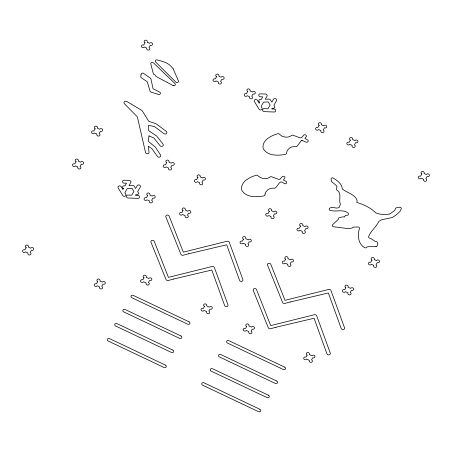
<?xml version="1.0" encoding="UTF-8"?>
<svg xmlns="http://www.w3.org/2000/svg" width="452" height="452" viewBox="0 0 452 452"><rect width="100%" height="100%" fill="white"/><g stroke="black" fill="none" stroke-linecap="round" stroke-linejoin="round"><path stroke-width="0.68" d="M302.015 140.374L301.388 140.532L297.066 146.199A1.542 1.339 9.7 0 1 295.67 146.702A8.464 7.345 9.7 0 0 289.348 148.216L287.291 150.488L286.472 153.121A1.542 1.333 9.7 0 1 285.246 154.403C277.839 155.787 267.437 156.081 263.188 148.595C261.476 140.363 271.149 135.64 277.681 133.719A1.542 1.333 9.7 0 1 279.398 134.227L281.901 136.125L285.195 137.109A8.464 7.345 9.7 0 0 291.574 135.459A1.542 1.333 9.7 0 1 292.868 135.188L300.405 137.95L301.541 137.668L303.603 135.255A1.537 1.333 9.7 0 1 305.772 135.024A1.537 1.333 9.7 0 1 306.072 136.939L304.857 138.414L307.275 139.708A1.542 1.333 9.7 0 1 306.891 142.25L306.383 142.233A2.311 2.006 9.7 0 1 305.524 141.956L301.947 140.391M376.126 246.487L367.838 246.735A1.542 1.333 9.7 0 0 366.73 247.233A1.542 1.333 9.7 0 1 364.634 247.685C357.922 243.713 357.329 235.096 359.515 228.367A1.542 1.339 9.7 0 0 357.6 226.983L353.571 227.096L351.961 228.062L350.362 228.333A12.142 10.537 9.7 0 1 349.95 228.39L345.825 228.328L333.034 226.672A1.542 1.333 9.7 0 1 332.779 224.576L338.22 219.457L338.853 217.802L342.548 216.864L344.746 216.949A1.876 1.627 9.7 0 1 344.995 215.977L345.373 215.627A1.362 1.181 9.7 0 1 345.82 215.44L347.69 215.18A1.542 1.333 9.7 0 0 348.074 213.101C343.108 208.931 336.706 211.994 331 210.592A1.559 1.356 9.7 0 1 329.87 208.078C332.615 206.016 336.152 209.282 338.797 207.575A22.99 19.95 9.7 0 0 339.379 207.202L340.379 204.253C338.356 199.682 342.192 193.258 336.972 190.106A1.542 1.339 9.7 0 1 336.486 188.625L337.039 186.761L336.005 185.235L331.469 181.534L331.073 178.845A1.542 1.333 9.7 0 1 333.152 177.958C337.288 180.568 341.853 183.602 342.345 188.959C347.046 193.123 354.713 193.953 357.176 200.383L356.741 202.439C363.883 204.468 370.612 207.773 375.996 212.994C380.364 214.638 385.2 215.022 389.754 213.954L394.715 210.53L395.607 208.338A1.542 1.333 9.7 0 1 396.251 207.813L399.851 207.197A1.542 1.333 9.7 0 1 401.252 208.971L399.873 211.57L395.85 215.163L392.172 217.548L381.544 219.779L378.889 221.361C376.363 226.819 371.036 230.627 368.696 236.317A1.542 1.333 9.7 0 0 369.747 238.21L370.634 238.458A1.542 1.333 9.7 0 1 371.278 238.769L375.07 241.295A12.232 10.611 9.7 0 0 375.459 241.424L376.669 241.797A1.537 1.333 9.7 0 1 377.832 243.193L377.239 245.764A1.542 1.333 9.7 0 1 376.081 246.487M173.201 68.947L178.399 80.851A1.542 1.339 9.7 0 1 175.828 82.106L155.646 62.06A1.542 1.333 9.7 0 1 157.211 59.93A69.156 60.014 9.7 0 1 165.313 62.416A20.459 17.752 9.7 0 1 170.105 65.393A28.318 24.572 9.7 0 1 173.212 68.941M265.07 193.987L264.996 194.642A1.542 1.333 9.7 0 1 263.77 195.931C256.357 197.315 245.956 197.603 241.707 190.117C240.035 181.947 249.544 177.184 256.064 175.286A1.542 1.333 9.7 0 1 257.996 175.845L260.42 177.647L263.714 178.63A8.464 7.345 9.7 0 0 270.093 176.981A1.542 1.333 9.7 0 1 271.386 176.709L278.924 179.472L280.059 179.19L282.138 176.755A1.542 1.333 9.7 0 1 284.308 176.557A1.542 1.333 9.7 0 1 284.59 178.467L283.376 179.936L285.794 181.229A1.542 1.333 9.7 0 1 285.41 183.772A2.249 1.949 9.7 0 1 284.342 183.625C279.624 178.947 278.794 184.987 275.59 187.721A1.542 1.339 9.7 0 1 274.195 188.224A8.464 7.345 9.7 0 0 267.872 189.738L265.81 192.01L265.07 193.987M148.974 135.888L148.318 141.352L155.166 146.99A1.797 1.559 9.7 0 1 155.595 147.488L160.454 154.85A1.797 1.559 9.7 0 1 159.889 157.002A1.797 1.559 9.7 0 1 157.409 156.364L151.855 148.618L148.239 146.199L149.03 152.03A1.797 1.559 9.7 0 1 147.522 153.742A1.797 1.559 9.7 0 1 145.487 152.347L137.357 116.87L124.492 103.79A1.797 1.559 9.7 0 1 126.667 101.412L141.668 110.305A1.797 1.559 9.7 0 1 142.335 110.966L148.714 121.249L155.816 123.701A1.797 1.559 9.7 0 1 156.381 123.978L166.166 131.278A1.797 1.559 9.7 0 1 166.5 133.56A1.797 1.559 9.7 0 1 163.89 133.589L154.477 126.588L148.578 125.34L148.702 130.662L156.335 135.803A1.797 1.559 9.7 0 1 156.838 136.267L162.833 143.855A1.797 1.559 9.7 0 1 162.567 146.154A1.797 1.559 9.7 0 1 159.963 145.578L153.855 137.973L148.974 135.888M141.092 74.32L140.781 76.456A1.565 1.356 9.7 0 0 141.436 77.829L147.279 81.789L150.041 91.101A1.542 1.333 9.7 0 0 151.115 92.123L158.375 94.428A1.542 1.333 9.7 0 0 160.302 93.767A1.542 1.333 9.7 0 0 159.573 92.016L153.042 88.79L151.008 79.111A1.542 1.333 9.7 0 0 150.262 78.055L143.691 73.506A1.542 1.333 9.7 0 0 141.092 74.32M26.171 247.656L24.866 249.905A1.599 1.39 9.7 0 0 22.758 250.476A1.599 1.39 9.7 0 0 23.476 252.357A1.599 1.39 9.7 0 0 25.606 251.854L27.956 252.967A1.599 1.39 9.7 0 0 28.708 254.838A1.599 1.39 9.7 0 0 30.826 254.301A1.599 1.39 9.7 0 0 30.148 252.408L31.454 250.154A1.599 1.39 9.7 0 0 33.561 249.583A1.599 1.39 9.7 0 0 32.843 247.702A1.599 1.39 9.7 0 0 30.713 248.21L28.363 247.097A1.599 1.39 9.7 0 0 27.612 245.227A1.599 1.39 9.7 0 0 25.493 245.764A1.599 1.39 9.7 0 0 26.171 247.656M76.06 161.647L74.755 163.901A1.599 1.39 9.7 0 0 72.648 164.471A1.599 1.39 9.7 0 0 73.365 166.353A1.599 1.39 9.7 0 0 75.495 165.844L77.84 166.957A1.599 1.39 9.7 0 0 78.591 168.833A1.599 1.39 9.7 0 0 80.716 168.291A1.599 1.39 9.7 0 0 80.032 166.404L81.343 164.149A1.599 1.39 9.7 0 0 83.45 163.579A1.599 1.39 9.7 0 0 82.733 161.697A1.599 1.39 9.7 0 0 80.603 162.2L78.252 161.087A1.599 1.39 9.7 0 0 77.501 159.217A1.599 1.39 9.7 0 0 75.382 159.754A1.599 1.39 9.7 0 0 76.06 161.647M95.146 128.747L93.841 131.001A1.599 1.39 9.7 0 0 91.733 131.566A1.599 1.39 9.7 0 0 92.445 133.453A1.599 1.39 9.7 0 0 94.581 132.945L96.926 134.058A1.599 1.39 9.7 0 0 97.677 135.928A1.599 1.39 9.7 0 0 99.796 135.391A1.599 1.39 9.7 0 0 99.118 133.498L100.429 131.249A1.599 1.39 9.7 0 0 102.531 130.679A1.599 1.39 9.7 0 0 101.819 128.797A1.599 1.39 9.7 0 0 99.683 129.3L97.338 128.187A1.599 1.39 9.7 0 0 96.587 126.317A1.599 1.39 9.7 0 0 94.468 126.854A1.599 1.39 9.7 0 0 95.146 128.747M145.013 42.776L143.708 45.025A1.599 1.39 9.7 0 0 141.6 45.595A1.599 1.39 9.7 0 0 142.312 47.477A1.599 1.39 9.7 0 0 144.448 46.974L146.793 48.087A1.599 1.39 9.7 0 0 147.544 49.957A1.599 1.39 9.7 0 0 149.668 49.421A1.599 1.39 9.7 0 0 148.985 47.528L150.296 45.273A1.599 1.39 9.7 0 0 152.403 44.703A1.599 1.39 9.7 0 0 151.686 42.821A1.599 1.39 9.7 0 0 149.555 43.33L147.205 42.217A1.599 1.39 9.7 0 0 146.454 40.347A1.599 1.39 9.7 0 0 144.335 40.883A1.599 1.39 9.7 0 0 145.013 42.776M123.436 188.557L122.876 189.524L121.147 186.693A1.695 1.469 9.7 0 0 118.757 186.049A1.695 1.469 9.7 0 0 118.305 188.151L122.786 195.524A1.695 1.469 9.7 0 0 125.08 196.208A1.695 1.469 9.7 0 0 125.752 194.236L124.854 192.767L127.294 188.552L132.007 188.247L133.894 191.422L131.707 195.196L128.057 195.055A1.695 1.469 9.7 0 0 126.345 196.467A1.695 1.469 9.7 0 0 128.085 198.004L137.803 198.371A1.695 1.469 9.7 0 0 139.476 196.959A1.695 1.469 9.7 0 0 137.781 195.422L135.481 195.337L135.973 194.49A1.695 1.469 9.7 0 0 138.312 192.58L137.651 191.597L140.261 187.1A1.695 1.469 9.7 0 0 139.498 185.094A1.695 1.469 9.7 0 0 137.238 185.665L135.594 188.501L134.176 186.269A1.695 1.469 9.7 0 0 132.453 185.461L129.006 185.602L130.752 182.591A1.695 1.469 9.7 0 0 129.249 180.399L124.21 180.212A1.695 1.469 9.7 0 0 122.52 181.625A1.695 1.469 9.7 0 0 124.232 183.162L126.52 183.241L125.057 185.761L124.04 185.8A1.695 1.469 9.7 0 0 123.436 188.557M97.756 281.579L96.445 283.833A1.599 1.39 9.7 0 0 94.344 284.404A1.599 1.39 9.7 0 0 95.056 286.285A1.599 1.39 9.7 0 0 97.186 285.777L99.536 286.89A1.599 1.39 9.7 0 0 100.287 288.766A1.599 1.39 9.7 0 0 102.406 288.223A1.599 1.39 9.7 0 0 101.728 286.336L103.033 284.082A1.599 1.39 9.7 0 0 105.141 283.511A1.599 1.39 9.7 0 0 104.429 281.63A1.599 1.39 9.7 0 0 102.293 282.133L99.948 281.02A1.599 1.39 9.7 0 0 99.197 279.15A1.599 1.39 9.7 0 0 97.078 279.686A1.599 1.39 9.7 0 0 97.756 281.579M147.646 195.569L146.335 197.823A1.599 1.39 9.7 0 0 144.228 198.394A1.599 1.39 9.7 0 0 144.945 200.276A1.599 1.39 9.7 0 0 147.075 199.773L149.426 200.886A1.599 1.39 9.7 0 0 150.177 202.756A1.599 1.39 9.7 0 0 152.296 202.219A1.599 1.39 9.7 0 0 151.618 200.326L152.923 198.072A1.599 1.39 9.7 0 0 155.03 197.501A1.599 1.39 9.7 0 0 154.313 195.62A1.599 1.39 9.7 0 0 152.183 196.128L149.838 195.015A1.599 1.39 9.7 0 0 149.087 193.14A1.599 1.39 9.7 0 0 146.962 193.682A1.599 1.39 9.7 0 0 147.646 195.569M166.726 162.669L165.421 164.923A1.599 1.39 9.7 0 0 163.313 165.494A1.599 1.39 9.7 0 0 164.031 167.376A1.599 1.39 9.7 0 0 166.161 166.867L168.511 167.98A1.599 1.39 9.7 0 0 169.263 169.856A1.599 1.39 9.7 0 0 171.381 169.314A1.599 1.39 9.7 0 0 170.703 167.426L172.009 165.172A1.599 1.39 9.7 0 0 174.116 164.601A1.599 1.39 9.7 0 0 173.398 162.72A1.599 1.39 9.7 0 0 171.268 163.223L168.918 162.11A1.599 1.39 9.7 0 0 168.167 160.24A1.599 1.39 9.7 0 0 166.048 160.776A1.599 1.39 9.7 0 0 166.726 162.669M216.598 76.699L215.288 78.953A1.599 1.39 9.7 0 0 213.18 79.524A1.599 1.39 9.7 0 0 213.898 81.405A1.599 1.39 9.7 0 0 216.028 80.897L218.378 82.01A1.599 1.39 9.7 0 0 219.13 83.886A1.599 1.39 9.7 0 0 221.248 83.343A1.599 1.39 9.7 0 0 220.57 81.456L221.875 79.202A1.599 1.39 9.7 0 0 223.983 78.631A1.599 1.39 9.7 0 0 223.265 76.75A1.599 1.39 9.7 0 0 221.135 77.252L218.791 76.139A1.599 1.39 9.7 0 0 218.033 74.269A1.599 1.39 9.7 0 0 215.915 74.806A1.599 1.39 9.7 0 0 216.598 76.699M247.764 91.474L246.453 93.722A1.599 1.39 9.7 0 0 244.346 94.293A1.599 1.39 9.7 0 0 245.063 96.174A1.599 1.39 9.7 0 0 247.193 95.671L249.544 96.784A1.599 1.39 9.7 0 0 250.295 98.655A1.599 1.39 9.7 0 0 252.414 98.118A1.599 1.39 9.7 0 0 251.736 96.225L253.041 93.971A1.599 1.39 9.7 0 0 255.148 93.406A1.599 1.39 9.7 0 0 254.436 91.519A1.599 1.39 9.7 0 0 252.301 92.027L249.956 90.914A1.599 1.39 9.7 0 0 249.205 89.044A1.599 1.39 9.7 0 0 247.086 89.581A1.599 1.39 9.7 0 0 247.764 91.474M197.919 177.45L196.614 179.704A1.599 1.39 9.7 0 0 194.507 180.275A1.599 1.39 9.7 0 0 195.219 182.156A1.599 1.39 9.7 0 0 197.355 181.653L199.699 182.766A1.599 1.39 9.7 0 0 200.451 184.636A1.599 1.39 9.7 0 0 202.569 184.1A1.599 1.39 9.7 0 0 201.891 182.207L203.202 179.952A1.599 1.39 9.7 0 0 205.31 179.382A1.599 1.39 9.7 0 0 204.592 177.5A1.599 1.39 9.7 0 0 202.462 178.009L200.112 176.896A1.599 1.39 9.7 0 0 199.36 175.02A1.599 1.39 9.7 0 0 197.242 175.562A1.599 1.39 9.7 0 0 197.919 177.45M143.985 277.816L142.821 279.816A1.599 1.39 9.7 0 0 140.713 280.387A1.599 1.39 9.7 0 0 141.431 282.268A1.599 1.39 9.7 0 0 143.561 281.765L146.205 283.014A1.599 1.39 9.7 0 0 146.957 284.89A1.599 1.39 9.7 0 0 149.075 284.353A1.599 1.39 9.7 0 0 148.397 282.46L149.555 280.455A1.599 1.39 9.7 0 0 151.663 279.884A1.599 1.39 9.7 0 0 150.951 278.003A1.599 1.39 9.7 0 0 148.815 278.511L146.177 277.257A1.599 1.39 9.7 0 0 145.425 275.387A1.599 1.39 9.7 0 0 143.307 275.923A1.599 1.39 9.7 0 0 143.985 277.816M183.009 210.542L181.845 212.542A1.599 1.39 9.7 0 0 179.738 213.112A1.599 1.39 9.7 0 0 180.455 214.994A1.599 1.39 9.7 0 0 182.585 214.491L185.23 215.74A1.599 1.39 9.7 0 0 185.981 217.615A1.599 1.39 9.7 0 0 188.1 217.073A1.599 1.39 9.7 0 0 187.422 215.186L188.58 213.18A1.599 1.39 9.7 0 0 190.687 212.609A1.599 1.39 9.7 0 0 189.97 210.728A1.599 1.39 9.7 0 0 187.84 211.237L185.201 209.982A1.599 1.39 9.7 0 0 184.45 208.112A1.599 1.39 9.7 0 0 182.331 208.649A1.599 1.39 9.7 0 0 183.009 210.542M259.674 102.186L259.115 103.152L257.386 100.321A1.695 1.469 9.7 0 0 254.996 99.677A1.695 1.469 9.7 0 0 254.544 101.779L259.024 109.152A1.695 1.469 9.7 0 0 261.318 109.836A1.695 1.469 9.7 0 0 261.99 107.864L261.092 106.395L263.533 102.18L268.245 101.875L270.132 105.05L267.946 108.825L264.296 108.683A1.695 1.469 9.7 0 0 262.584 110.096A1.695 1.469 9.7 0 0 264.324 111.633L274.042 112.006A1.695 1.469 9.7 0 0 275.714 110.587A1.695 1.469 9.7 0 0 274.019 109.051L271.72 108.966L272.211 108.118A1.695 1.469 9.7 0 0 274.545 106.209L273.889 105.226L276.5 100.728A1.695 1.469 9.7 0 0 275.737 98.722A1.695 1.469 9.7 0 0 273.471 99.293L271.833 102.129L270.409 99.898A1.695 1.469 9.7 0 0 268.691 99.09L265.245 99.231L266.991 96.219A1.695 1.469 9.7 0 0 265.488 94.033L260.448 93.841A1.695 1.469 9.7 0 0 258.759 95.253A1.695 1.469 9.7 0 0 260.471 96.79L262.759 96.875L261.296 99.389L260.279 99.429A1.695 1.469 9.7 0 0 259.674 102.186M204.462 306.479L203.298 308.479A1.599 1.39 9.7 0 0 201.191 309.049A1.599 1.39 9.7 0 0 201.908 310.931A1.599 1.39 9.7 0 0 204.038 310.428L206.683 311.677A1.599 1.39 9.7 0 0 207.434 313.552A1.599 1.39 9.7 0 0 209.553 313.01A1.599 1.39 9.7 0 0 208.875 311.123L210.033 309.117A1.599 1.39 9.7 0 0 212.141 308.546A1.599 1.39 9.7 0 0 211.429 306.665A1.599 1.39 9.7 0 0 209.293 307.174L206.654 305.919A1.599 1.39 9.7 0 0 205.903 304.049A1.599 1.39 9.7 0 0 203.784 304.586A1.599 1.39 9.7 0 0 204.462 306.479M243.487 239.198L242.323 241.204A1.599 1.39 9.7 0 0 240.215 241.775A1.599 1.39 9.7 0 0 240.933 243.656A1.599 1.39 9.7 0 0 243.063 243.148L245.707 244.402A1.599 1.39 9.7 0 0 246.459 246.272A1.599 1.39 9.7 0 0 248.577 245.735A1.599 1.39 9.7 0 0 247.894 243.843L249.058 241.843A1.599 1.39 9.7 0 0 251.165 241.272A1.599 1.39 9.7 0 0 250.448 239.39A1.599 1.39 9.7 0 0 248.317 239.893L245.679 238.645A1.599 1.39 9.7 0 0 244.927 236.769A1.599 1.39 9.7 0 0 242.803 237.311A1.599 1.39 9.7 0 0 243.487 239.198M269.307 211.282L268.002 213.536A1.599 1.39 9.7 0 0 265.895 214.107A1.599 1.39 9.7 0 0 266.607 215.988A1.599 1.39 9.7 0 0 268.742 215.485L271.087 216.593A1.599 1.39 9.7 0 0 271.838 218.469A1.599 1.39 9.7 0 0 273.957 217.932A1.599 1.39 9.7 0 0 273.279 216.039L274.584 213.785A1.599 1.39 9.7 0 0 276.692 213.214A1.599 1.39 9.7 0 0 275.98 211.333A1.599 1.39 9.7 0 0 273.844 211.841L271.499 210.728A1.599 1.39 9.7 0 0 270.748 208.852A1.599 1.39 9.7 0 0 268.629 209.395A1.599 1.39 9.7 0 0 269.307 211.282M319.174 125.317L317.869 127.571A1.599 1.39 9.7 0 0 315.762 128.142A1.599 1.39 9.7 0 0 316.479 130.023A1.599 1.39 9.7 0 0 318.609 129.515L320.96 130.628A1.599 1.39 9.7 0 0 321.711 132.498A1.599 1.39 9.7 0 0 323.83 131.961A1.599 1.39 9.7 0 0 323.146 130.069L324.457 127.82A1.599 1.39 9.7 0 0 326.564 127.249A1.599 1.39 9.7 0 0 325.847 125.368A1.599 1.39 9.7 0 0 323.717 125.871L321.366 124.758A1.599 1.39 9.7 0 0 320.615 122.887A1.599 1.39 9.7 0 0 318.496 123.424A1.599 1.39 9.7 0 0 319.174 125.317M300.535 226.079L299.224 228.333A1.599 1.39 9.7 0 0 297.117 228.904A1.599 1.39 9.7 0 0 297.834 230.786A1.599 1.39 9.7 0 0 299.964 230.283L302.315 231.396A1.599 1.39 9.7 0 0 303.066 233.266A1.599 1.39 9.7 0 0 305.185 232.729A1.599 1.39 9.7 0 0 304.507 230.836L305.812 228.582A1.599 1.39 9.7 0 0 307.919 228.011A1.599 1.39 9.7 0 0 307.202 226.13A1.599 1.39 9.7 0 0 305.072 226.638L302.721 225.525A1.599 1.39 9.7 0 0 301.97 223.65A1.599 1.39 9.7 0 0 299.851 224.192A1.599 1.39 9.7 0 0 300.535 226.079M350.396 140.114L349.091 142.363A1.599 1.39 9.7 0 0 346.983 142.934A1.599 1.39 9.7 0 0 347.701 144.815A1.599 1.39 9.7 0 0 349.831 144.312L352.181 145.425A1.599 1.39 9.7 0 0 352.933 147.295A1.599 1.39 9.7 0 0 355.052 146.759A1.599 1.39 9.7 0 0 354.374 144.866L355.679 142.612A1.599 1.39 9.7 0 0 357.786 142.047A1.599 1.39 9.7 0 0 357.069 140.16A1.599 1.39 9.7 0 0 354.939 140.668L352.588 139.555A1.599 1.39 9.7 0 0 351.837 137.685A1.599 1.39 9.7 0 0 349.718 138.222A1.599 1.39 9.7 0 0 350.396 140.114M246.651 326.474L245.492 328.474A1.599 1.39 9.7 0 0 243.385 329.045A1.599 1.39 9.7 0 0 244.097 330.926A1.599 1.39 9.7 0 0 246.233 330.423L248.871 331.672A1.599 1.39 9.7 0 0 249.623 333.548A1.599 1.39 9.7 0 0 251.741 333.005A1.599 1.39 9.7 0 0 251.063 331.118L252.227 329.112A1.599 1.39 9.7 0 0 254.335 328.542A1.599 1.39 9.7 0 0 253.617 326.66A1.599 1.39 9.7 0 0 251.487 327.169L248.843 325.915A1.599 1.39 9.7 0 0 248.091 324.044A1.599 1.39 9.7 0 0 245.973 324.581A1.599 1.39 9.7 0 0 246.651 326.474M285.675 259.194L284.511 261.2A1.599 1.39 9.7 0 0 282.404 261.77A1.599 1.39 9.7 0 0 283.121 263.652A1.599 1.39 9.7 0 0 285.252 263.143L287.896 264.397A1.599 1.39 9.7 0 0 288.647 266.268A1.599 1.39 9.7 0 0 290.766 265.731A1.599 1.39 9.7 0 0 290.088 263.838L291.246 261.838A1.599 1.39 9.7 0 0 293.354 261.267A1.599 1.39 9.7 0 0 292.642 259.386A1.599 1.39 9.7 0 0 290.506 259.889L287.867 258.64A1.599 1.39 9.7 0 0 287.116 256.764A1.599 1.39 9.7 0 0 284.997 257.307A1.599 1.39 9.7 0 0 285.675 259.194M345.831 287.704L344.667 289.704A1.599 1.39 9.7 0 0 342.559 290.274A1.599 1.39 9.7 0 0 343.277 292.156A1.599 1.39 9.7 0 0 345.407 291.653L348.046 292.902A1.599 1.39 9.7 0 0 348.797 294.777A1.599 1.39 9.7 0 0 350.921 294.241A1.599 1.39 9.7 0 0 350.238 292.348L351.402 290.342A1.599 1.39 9.7 0 0 353.509 289.772A1.599 1.39 9.7 0 0 352.792 287.89A1.599 1.39 9.7 0 0 350.662 288.399L348.023 287.144A1.599 1.39 9.7 0 0 347.266 285.274A1.599 1.39 9.7 0 0 345.147 285.811A1.599 1.39 9.7 0 0 345.831 287.704M307.128 355.131L305.97 357.136A1.599 1.39 9.7 0 0 303.863 357.707A1.599 1.39 9.7 0 0 304.575 359.589A1.599 1.39 9.7 0 0 306.71 359.08L309.349 360.334A1.599 1.39 9.7 0 0 310.1 362.205A1.599 1.39 9.7 0 0 312.219 361.668A1.599 1.39 9.7 0 0 311.541 359.781L312.705 357.775A1.599 1.39 9.7 0 0 314.812 357.204A1.599 1.39 9.7 0 0 314.095 355.323A1.599 1.39 9.7 0 0 311.965 355.826L309.321 354.577A1.599 1.39 9.7 0 0 308.569 352.707A1.599 1.39 9.7 0 0 306.45 353.244A1.599 1.39 9.7 0 0 307.128 355.131M421.852 173.975L420.546 176.229A1.599 1.39 9.7 0 0 418.439 176.8A1.599 1.39 9.7 0 0 419.157 178.681A1.599 1.39 9.7 0 0 421.287 178.178L423.637 179.291A1.599 1.39 9.7 0 0 424.388 181.162A1.599 1.39 9.7 0 0 426.507 180.625A1.599 1.39 9.7 0 0 425.829 178.732L427.134 176.478A1.599 1.39 9.7 0 0 429.242 175.907A1.599 1.39 9.7 0 0 428.524 174.026A1.599 1.39 9.7 0 0 426.394 174.534L424.044 173.421A1.599 1.39 9.7 0 0 423.292 171.545A1.599 1.39 9.7 0 0 421.174 172.088A1.599 1.39 9.7 0 0 421.852 173.975M371.985 260.07L370.674 262.324A1.599 1.39 9.7 0 0 368.566 262.894A1.599 1.39 9.7 0 0 369.284 264.776A1.599 1.39 9.7 0 0 371.414 264.273L373.764 265.386A1.599 1.39 9.7 0 0 374.516 267.256A1.599 1.39 9.7 0 0 376.635 266.72A1.599 1.39 9.7 0 0 375.957 264.827L377.262 262.572A1.599 1.39 9.7 0 0 379.369 262.002A1.599 1.39 9.7 0 0 378.652 260.12A1.599 1.39 9.7 0 0 376.522 260.629L374.177 259.516A1.599 1.39 9.7 0 0 373.42 257.64A1.599 1.39 9.7 0 0 371.301 258.182A1.599 1.39 9.7 0 0 371.985 260.07M188.58 253.804L183.088 255.278A1.74 1.509 9.7 0 1 180.873 254.182L165.89 217.039A1.74 1.509 9.7 0 1 166.935 215.129A1.74 1.509 9.7 0 1 169.155 216.152L183.326 252.143L227.023 241.261A1.74 1.509 9.7 0 1 229.294 242.306L242.837 279.505A1.74 1.509 9.7 0 1 241.724 281.398A1.74 1.509 9.7 0 1 239.537 280.274L226.695 244.786L188.58 253.804M173.675 279.031L168.184 280.506A1.74 1.509 9.7 0 1 165.969 279.409L150.985 242.266A1.74 1.509 9.7 0 1 152.03 240.357A1.74 1.509 9.7 0 1 154.251 241.379L168.421 277.37L212.118 266.488A1.74 1.509 9.7 0 1 214.389 267.533L227.932 304.733A1.74 1.509 9.7 0 1 226.819 306.625A1.74 1.509 9.7 0 1 224.633 305.501L211.79 270.013L173.675 279.031M290.24 301.981L284.754 303.462A1.74 1.509 9.7 0 1 282.534 302.36L267.556 265.217A1.74 1.509 9.7 0 1 268.595 263.307A1.74 1.509 9.7 0 1 270.816 264.335L284.992 300.32L328.683 289.438A1.74 1.509 9.7 0 1 330.954 290.483L344.503 327.683A1.74 1.509 9.7 0 1 343.384 329.576A1.74 1.509 9.7 0 1 341.198 328.457L328.355 292.964L290.24 301.981M275.963 327.265L270.477 328.745A1.74 1.509 9.7 0 1 268.256 327.643L253.278 290.5A1.74 1.509 9.7 0 1 254.318 288.591A1.74 1.509 9.7 0 1 256.538 289.619L270.714 325.604L314.406 314.722A1.74 1.509 9.7 0 1 316.677 315.767L330.226 352.967A1.74 1.509 9.7 0 1 329.107 354.86A1.74 1.509 9.7 0 1 326.92 353.741L314.078 318.248L275.963 327.265M189.066 321.818L133.278 295.382A1.559 1.356 9.7 0 0 131.148 295.89A1.559 1.356 9.7 0 0 131.905 297.761L187.733 324.22A1.559 1.356 9.7 0 0 189.829 323.672A1.559 1.356 9.7 0 0 189.066 321.818M284.658 367.12L228.865 340.684A1.559 1.356 9.7 0 0 226.734 341.192A1.559 1.356 9.7 0 0 227.497 343.062L283.325 369.521A1.559 1.356 9.7 0 0 285.415 368.973A1.559 1.356 9.7 0 0 284.658 367.12M276.607 381.008L220.813 354.566A1.559 1.356 9.7 0 0 218.683 355.074A1.559 1.356 9.7 0 0 219.446 356.944L275.274 383.403A1.559 1.356 9.7 0 0 277.364 382.855A1.559 1.356 9.7 0 0 276.607 381.008M180.924 335.955L125.136 309.518A1.559 1.356 9.7 0 0 123.006 310.027A1.559 1.356 9.7 0 0 123.763 311.897L179.591 338.356A1.559 1.356 9.7 0 0 181.687 337.808A1.559 1.356 9.7 0 0 180.924 335.955M268.369 395.201L212.581 368.759A1.559 1.356 9.7 0 0 210.451 369.273A1.559 1.356 9.7 0 0 211.208 371.143L267.036 397.602A1.559 1.356 9.7 0 0 269.132 397.048A1.559 1.356 9.7 0 0 268.369 395.201M172.805 350.063L117.017 323.621A1.559 1.356 9.7 0 0 114.887 324.135A1.559 1.356 9.7 0 0 115.644 326.005L171.472 352.464A1.559 1.356 9.7 0 0 173.568 351.916A1.559 1.356 9.7 0 0 172.805 350.063M259.827 409.258L204.033 382.816A1.559 1.356 9.7 0 0 201.903 383.324A1.559 1.356 9.7 0 0 202.665 385.194L258.493 411.653A1.559 1.356 9.7 0 0 260.584 411.105A1.559 1.356 9.7 0 0 259.827 409.258M165.375 365.08L109.582 338.638A1.559 1.356 9.7 0 0 107.452 339.153A1.559 1.356 9.7 0 0 108.214 341.023L164.036 367.482A1.559 1.356 9.7 0 0 166.133 366.934A1.559 1.356 9.7 0 0 165.375 365.08M173.116 85.564L156.375 76.62A1.542 1.339 9.7 0 1 155.522 75.693A1.548 1.345 9.7 0 0 154.465 74.653A1.542 1.333 9.7 0 1 153.29 73.586L150.81 63.992A1.542 1.333 9.7 0 1 153.448 62.879L174.958 83.53A1.542 1.339 9.7 0 1 173.116 85.564"/></g></svg>
